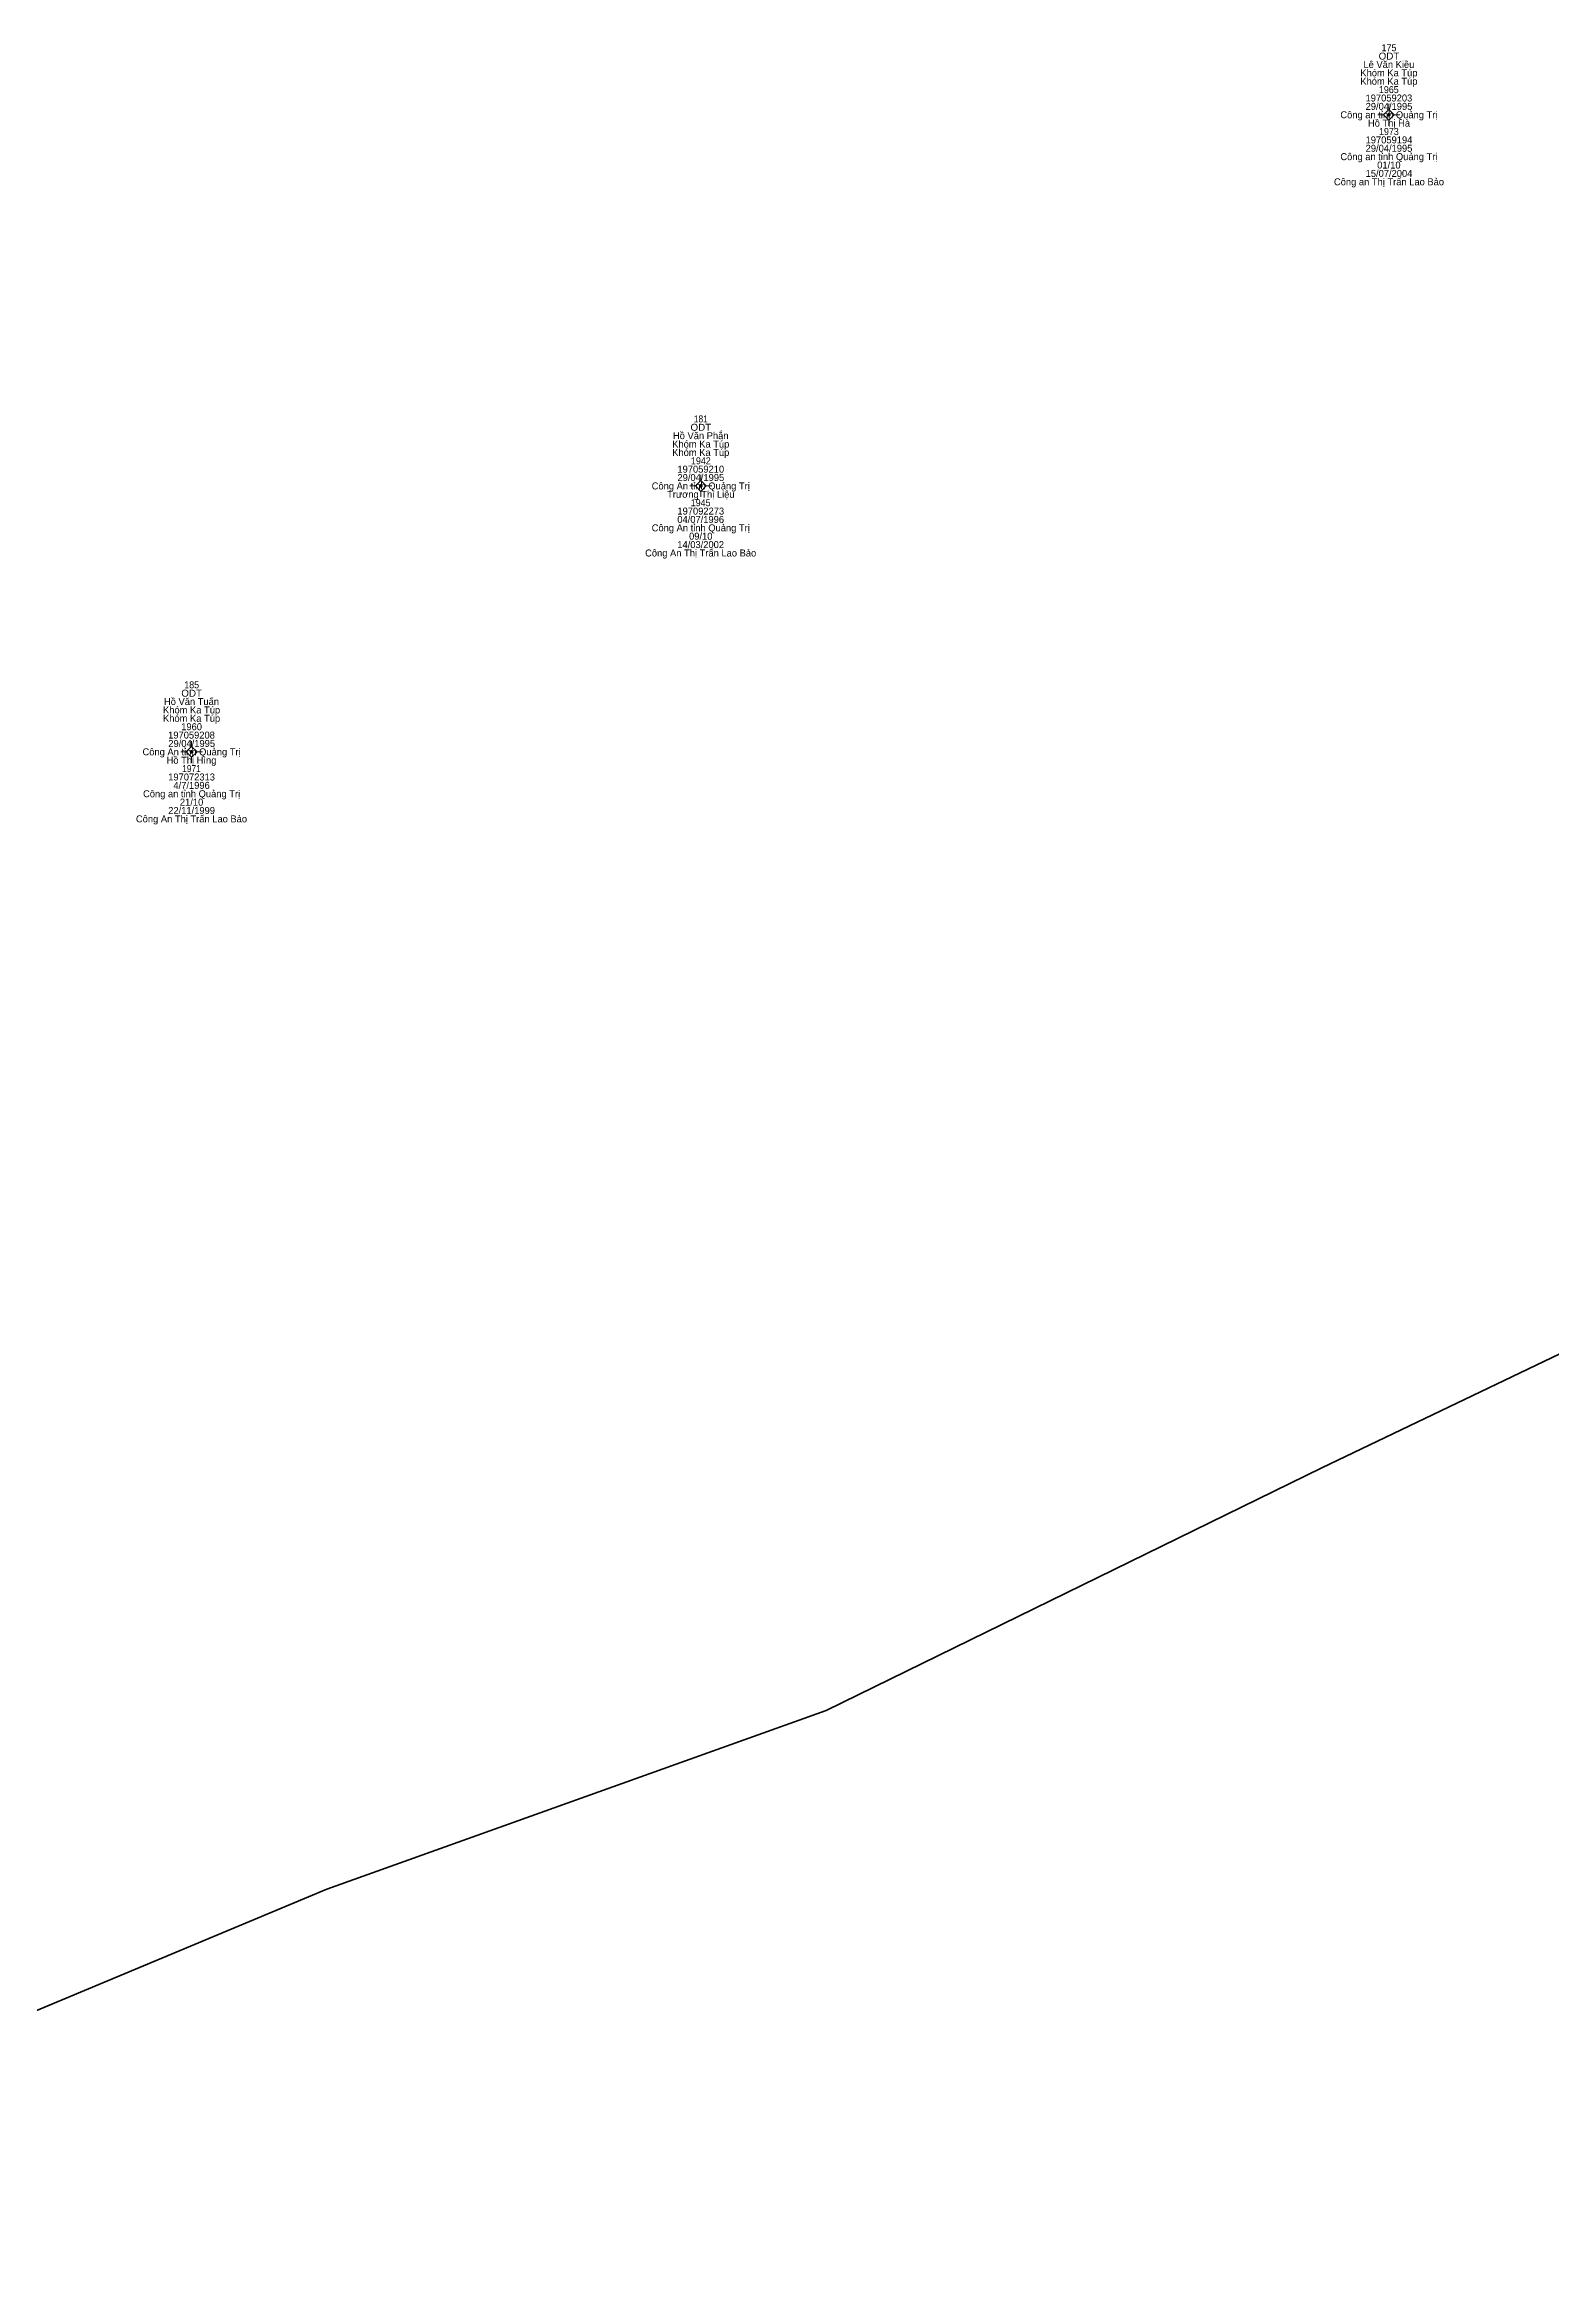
# Model space of a CAD drawing. Header units: metres. Extents: x 535914 to 536552, y 1836422 to 1837028.
# Drawn here: x 536086.8 to 536173.2, y 1836432.7 to 1836559.3 of the extents above; entities that cross this region are included whole.
import ezdxf
from ezdxf.enums import TextEntityAlignment as Align

# ---------------------------------------------------------------- set-up
doc = ezdxf.new("R2010")
doc.units = ezdxf.units.M
doc.header["$LTSCALE"] = 0.16
doc.linetypes.add('MEDIUM_DASHED', pattern=[4.5, 3, -1.5])
for name, color, linetype, lineweight in [('11', 7, 'MEDIUM_DASHED', 13), ('15', 7, 'Continuous', 13), ('54', 7, 'Continuous', 35)]:
    doc.layers.add(name, color=color, linetype=linetype, lineweight=lineweight)

msp = doc.modelspace()

# ---------------------------------------------------------------- hatches: boundary and pattern name
at = {"layer": '11'}
for points in [[(536163.9049, 1836555.31, 1), (536163.7549, 1836555.31, 1)], [(536124.4949, 1836534.05, 1), (536124.3449, 1836534.05, 1)], [(536095.3349, 1836518.82, 1), (536095.1849, 1836518.82, 1)]]:
    msp.add_hatch(color=256, dxfattribs=at).paths.add_polyline_path(points)

# ---------------------------------------------------------------- linework, layer by layer
for p, q in [((536163.83, 1836555.94), (536163.83, 1836555.62)), ((536163.52, 1836555.31), (536163.2, 1836555.31)), ((536163.83, 1836555), (536163.83, 1836554.68)), ((536164.45, 1836555.31), (536164.14, 1836555.31)), ((536124.11, 1836534.05), (536123.8, 1836534.05)), ((536124.42, 1836534.68), (536124.42, 1836534.36)), ((536125.05, 1836534.05), (536124.73, 1836534.05)), ((536124.42, 1836533.74), (536124.42, 1836533.42)), ((536094.95, 1836518.82), (536094.64, 1836518.82)), ((536095.26, 1836519.44), (536095.26, 1836519.13)), ((536095.88, 1836518.82), (536095.57, 1836518.82)), ((536095.26, 1836518.51), (536095.26, 1836518.2))]:
    msp.add_line(p, q, dxfattribs=at)
for points in [[(536163.83, 1836555.62), (536163.52, 1836555.31), (536163.83, 1836555), (536164.14, 1836555.31)], [(536124.42, 1836534.36), (536124.11, 1836534.05), (536124.42, 1836533.74), (536124.73, 1836534.05)], [(536095.26, 1836519.13), (536094.95, 1836518.82), (536095.26, 1836518.51), (536095.57, 1836518.82)]]:
    msp.add_lwpolyline(points, close=True, dxfattribs=at)
for centre in [(536163.8299, 1836555.31), (536124.4199, 1836534.05), (536095.2599, 1836518.82)]:
    msp.add_circle(centre, 0.075, dxfattribs=at)
at = {"layer": '54'}
for p, q in [((536190.98, 1836492.65), (536159.98, 1836477.82)), ((536159.98, 1836477.82), (536131.6, 1836463.92)), ((536131.6, 1836463.92), (536103, 1836453.68))]:
    msp.add_line(p, q, dxfattribs=at)
msp.add_lwpolyline([(536103, 1836453.68), (536072.9, 1836441.09), (536045.56, 1836432.68)], dxfattribs=at)

# ---------------------------------------------------------------- texts
at = {"layer": '15'}
for s, width, p in [('175', 0.95, (536163.835, 1836558.95)), ('ODT', 1.05, (536163.835, 1836558.47)), ('1965', 0.95, (536163.825, 1836556.55)), ('1973', 0.95, (536163.83, 1836554.15)), ('181', 0.9, (536124.425, 1836537.69)), ('ODT', 1.05, (536124.425, 1836537.21)), ('1942', 0.95, (536124.425, 1836535.29)), ('1945', 0.95, (536124.415, 1836532.89)), ('185', 0.95, (536095.265, 1836522.46)), ('ODT', 1.05, (536095.265, 1836521.98)), ('1971', 0.9, (536095.255, 1836517.66))]:
    msp.add_text(s, height=0.4, dxfattribs=dict(at, width=width)).set_placement(p, align=Align.CENTER)
for s, p in [('Khóm Ka Túp', (536163.83, 1836557.51)), ('Lê Văn Kiều', (536163.83, 1836557.99)), ('Khóm Ka Túp', (536163.83, 1836557.03)), ('Công an tỉnh Quảng Trị', (536163.83, 1836555.11)), ('29/04/1995', (536163.835, 1836555.59)), ('197059203', (536163.83, 1836556.07)), ('Hồ Thị Hà', (536163.835, 1836554.63)), ('Công an tỉnh Quảng Trị', (536163.83, 1836552.71)), ('29/04/1995', (536163.835, 1836553.19)), ('197059194', (536163.835, 1836553.67)), ('Công an Thị Trấn Lao Bảo', (536163.835, 1836551.27)), ('15/07/2004', (536163.835, 1836551.75)), ('01/10', (536163.83, 1836552.23)), ('Khóm Ka Túp', (536124.42, 1836536.25)), ('Hồ Văn Phắn', (536124.42, 1836536.73)), ('Khóm Ka Túp', (536124.42, 1836535.77)), ('197059210', (536124.42, 1836534.81)), ('Công An tỉnh Quảng Trị', (536124.42, 1836533.85)), ('29/04/1995', (536124.425, 1836534.33)), ('Trương Thị Liệu', (536124.425, 1836533.37)), ('197092273', (536124.42, 1836532.41)), ('Công An tỉnh Quảng Trị', (536124.42, 1836531.45)), ('04/07/1996', (536124.415, 1836531.93)), ('09/10', (536124.42, 1836530.97)), ('Công An Thị Trấn Lao Bảo', (536124.415, 1836530.01)), ('14/03/2002', (536124.415, 1836530.49)), ('Khóm Ka Túp', (536095.26, 1836521.02)), ('Hồ Văn Tuấn', (536095.255, 1836521.5)), ('Khóm Ka Túp', (536095.26, 1836520.54)), ('197059208', (536095.255, 1836519.58)), ('1960', (536095.26, 1836520.06)), ('Công An tỉnh Quảng Trị', (536095.26, 1836518.62)), ('29/04/1995', (536095.265, 1836519.1)), ('Hồ Thị Hìng', (536095.255, 1836518.14)), ('197072313', (536095.26, 1836517.18)), ('Công an tỉnh Quảng Trị', (536095.26, 1836516.22)), ('4/7/1996', (536095.26, 1836516.7)), ('21/10', (536095.26, 1836515.74)), ('Công An Thị Trấn Lao Bảo', (536095.255, 1836514.78)), ('22/11/1999', (536095.26, 1836515.26))]:
    msp.add_text(s, height=0.4, dxfattribs=at).set_placement(p, align=Align.CENTER)

doc.saveas('drawing.dxf')
